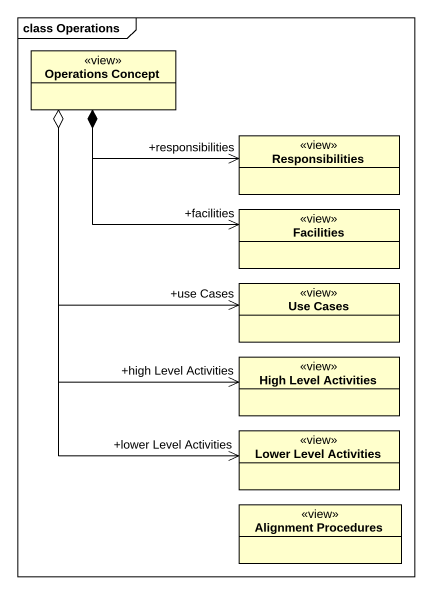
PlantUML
@startuml
mainframe class Operations
hide circle
hide empty members
class "Operations Concept" as Operations_Concept <<view>>
class Responsibilities <<view>>
class Facilities <<view>>
class "Use Cases" as Use_Cases <<view>>
class "High Level Activities" as High_Level_Activities <<view>>
class "Lower Level Activities" as Lower_Level_Activities <<view>>
class "Alignment Procedures" as Alignment_Procedures <<view>>
Operations_Concept *-right-> "+responsibilities" Responsibilities
Operations_Concept *--> "+facilities" Facilities
Operations_Concept o--> "+use Cases" Use_Cases
Operations_Concept o--> "+high Level Activities" High_Level_Activities
Operations_Concept o--> "+lower Level Activities" Lower_Level_Activities
@enduml
